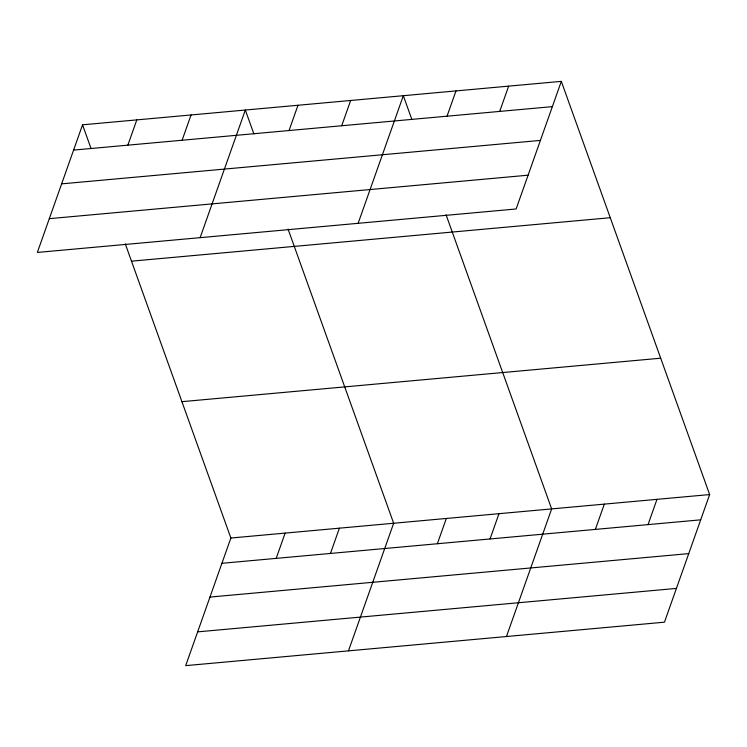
<?xml version="1.0" encoding="UTF-8"?>
<svg xmlns="http://www.w3.org/2000/svg" width="747" height="747" viewBox="0 0 747 747"><rect width="100%" height="100%" fill="white"/><g stroke="black" fill="none" stroke-linecap="round" stroke-linejoin="round"><path stroke-width="1.12" d="M82.544 124.814L37.35 252.439L516.13 208.973L561.314 81.358L82.544 124.814L91.087 148.625M127.849 145.17L136.804 119.894M182.109 140.24L191.064 114.963M200.131 237.658L245.324 110.042L253.868 133.853M289.042 130.538L297.988 105.262M341.706 125.757L350.66 100.481M125.272 243.858L230.87 538.027L185.686 665.642L664.457 622.186L709.65 494.561L561.314 81.358M358.13 223.316L403.324 95.7L411.868 119.511M276.185 558.373L285.13 533.097M447.033 116.196L455.987 90.919M330.445 553.452L339.399 528.176M499.706 111.415L508.651 86.138M348.466 650.861L393.66 523.245L288.062 229.086M437.368 543.741L446.323 518.465M490.041 538.961L498.987 513.684M506.466 636.519L551.65 508.903L446.052 214.744M595.368 529.399L604.323 504.122M648.032 524.618L656.986 499.341M73.589 150.091L552.369 106.634M61.627 183.865L540.408 140.408M49.311 218.666L528.082 175.2M131.491 261.179L610.271 217.713M181.923 401.671L660.703 358.205M230.87 538.027L709.65 494.561M221.924 563.303L700.695 519.837M209.963 597.077L688.743 553.611M197.638 631.869L676.418 588.412"/></g></svg>
